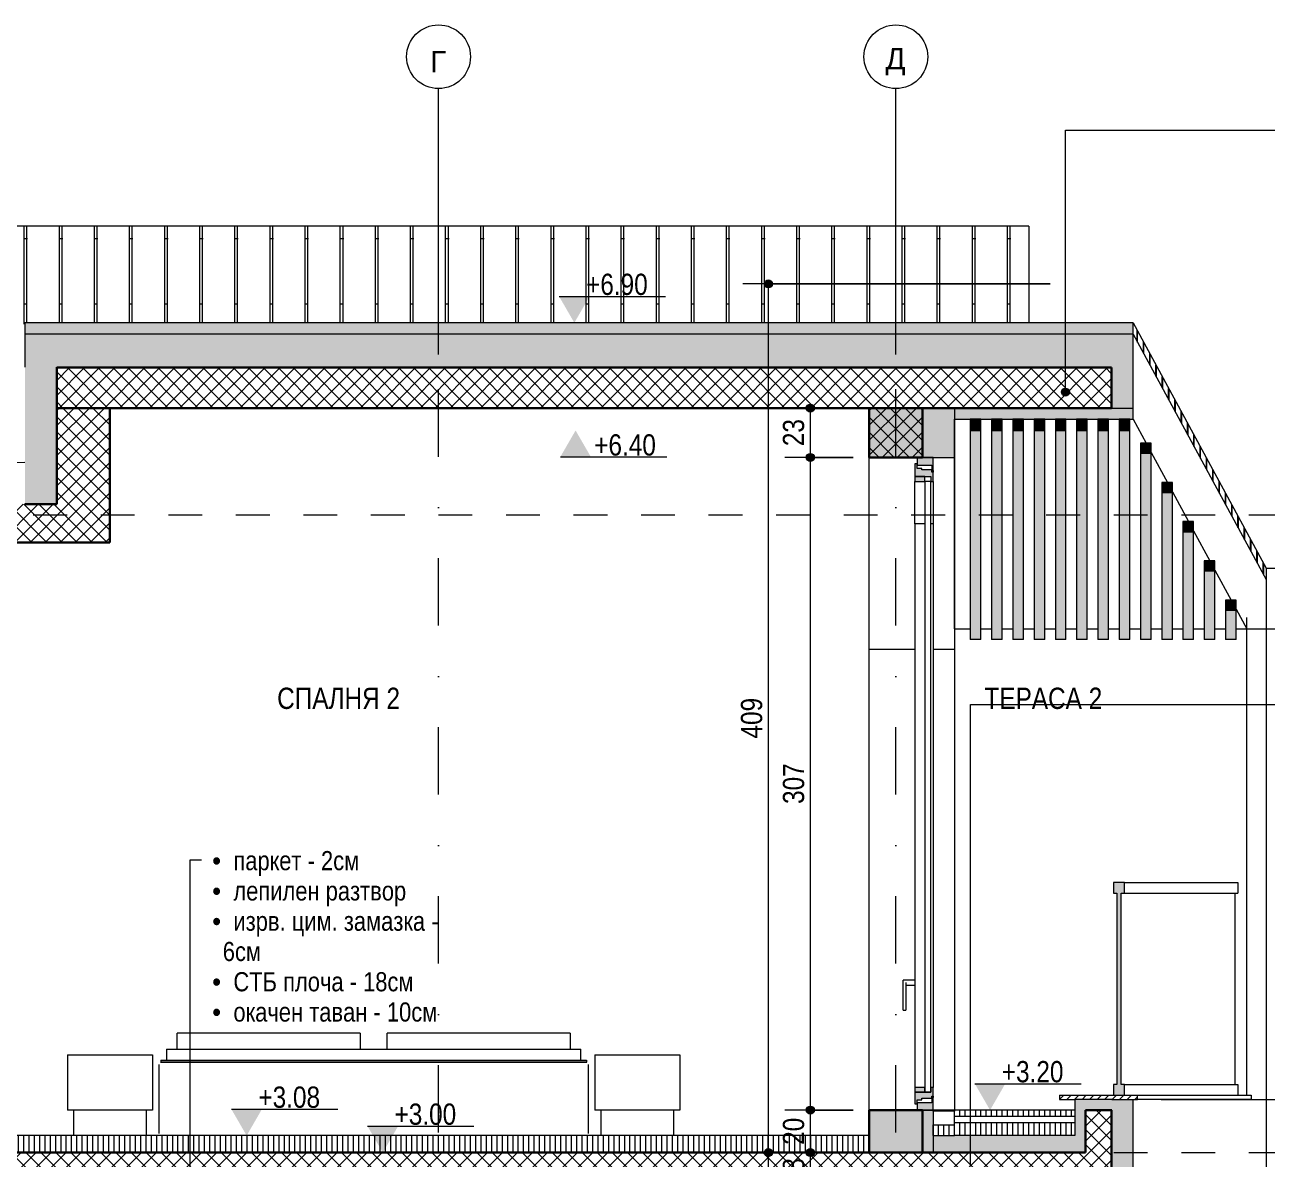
# Model space of a CAD drawing. Header units: centimetres. Extents: x -1370 to 284, y -187 to 830.
# Drawn here: x -644 to -60, y 297 to 830 of the extents above; entities that cross this region are included whole.
import ezdxf

# ---------------------------------------------------------------- set-up
doc = ezdxf.new("R2010")
doc.units = ezdxf.units.CM
doc.linetypes.add('Dash', pattern=[31.75, 15.875, -15.875])
doc.linetypes.add('Dash dot', pattern=[79.375, 31.75, -23.8125, 0, -23.8125])
for name, color, linetype, lineweight in [('A-ANNO-DIMS', 7, 'Continuous', 9), ('A-ANNO-DIMS-50', 7, 'Continuous', 9), ('A-ANNO-NOTE', 7, 'Continuous', 9), ('A-AREA-IDEN', 7, 'Continuous', 9), ('A-DETL-GENF', 7, 'Continuous', 9), ('A-DETL-MBND', 7, 'Continuous', 9), ('A-FLOR-FNSH', 7, 'Continuous', 9), ('A-FLOR-HRAL', 7, 'Continuous', 9), ('A-FLOR-LEVL', 7, 'Continuous', 9), ('A-FLOR-MCUT', 7, 'Continuous', 9), ('A-FLOR-PATT', 7, 'Continuous', 9), ('A-GLAZ', 7, 'Continuous', 5), ('A-GLAZ-CWMG', 7, 'Continuous', 9), ('A-ROOF', 7, 'Continuous', 9), ('A-ROOF-FNSH', 7, 'Continuous', 9), ('A-ROOF-PATT', 7, 'Continuous', 9), ('A-WALL', 7, 'Continuous', 9), ('A-WALL-PATT', 7, 'Continuous', 9), ('G-ANNO-DIMS', 7, 'Continuous', 9), ('G-ANNO-TEXT', 7, 'Continuous', 9), ('I-FURN', 7, 'Continuous', 9), ('P-PIPE', 7, 'Continuous', 9), ('S-BEAM', 7, 'Continuous', 9), ('S-GRID', 7, 'Continuous', 9), ('S-GRID-IDEN', 7, 'Continuous', 9)]:
    doc.layers.add(name, color=color, linetype=linetype, lineweight=lineweight)
doc.layers.add('A-DETL', color=7, linetype='Continuous', lineweight=9, true_color=0x008000)
doc.styles.add('Arial', font='arial.ttf', dxfattribs={"height": 10})
doc.styles.add('Arial Narrow', font='ARIALN.TTF', dxfattribs={"height": 10})
doc.styles.add('Arial Narrow_1', font='ARIALN.TTF', dxfattribs={"height": 10})
doc.styles.add('Arial Narrow_2', font='ARIALN.TTF', dxfattribs={"height": 9})
doc.dimstyles.new('TEC_DIM', dxfattribs={"dimscale": 30.48, "dimtxt": 10.23431, "dimasz": 0.492126, "dimexe": 0.393701, "dimexo": 0.246063, "dimgap": 0, "dimtad": 1, "dimdec": 0, "dimzin": 0, "dimdsep": 46, "dimtxsty": 'Arial Narrow_1', "dimblk1": 'DOTSMALL', "dimblk2": 'DOTSMALL', "dimsah": 1, "dimcen": 0.09, "dimazin": 0, "dimtfac": 1, "dimtdec": 4, "dimtix": 1, "dimtmove": 0, "dimatfit": 3, "dimfxl": 1, "dimtvp": 1, "dimtolj": 1, "dimtzin": 0, "dimarcsym": 2})
pattern_1 = [(270, (-151.565, 320), (2.5, 2e-16), [])]
pattern_2 = [(45, (-668.992, 332.896), (-3.535534, 3.535534), []), (135, (-668.992, 332.896), (-3.535534, -3.535534), [])]

# ---------------------------------------------------------------- blocks, each defined once
blk = doc.blocks.new('Rectangular Mullion - TEC_LAMEL-1912997-В-В')
at = {"layer": 'A-GLAZ-CWMG', "true_color": 0xefece8}
for points in [[(-74.1, 555.19), (-74.1, 559.93), (-79.1, 559.93), (-79.1, 555.19), (-76.06, 555.19)], [(-79.1, 541.36), (-74.1, 541.36), (-74.1, 555.19), (-79.1, 555.19), (-79.1, 547.72)]]:
    blk.add_hatch(color=7, dxfattribs=at).paths.add_polyline_path(points)
at = {"layer": 'A-GLAZ-CWMG', "color": 253, "true_color": 0xaaaaaa}
for p, q in [((-74.1, 559.93), (-79.1, 559.93)), ((-79.1, 559.93), (-79.1, 555.19)), ((-79.1, 555.19), (-74.1, 555.19)), ((-79.1, 555.19), (-79.1, 541.36)), ((-74.1, 555.19), (-74.1, 559.93)), ((-74.1, 541.36), (-74.1, 555.19)), ((-74.1, 541.36), (-79.1, 541.36))]:
    blk.add_line(p, q, dxfattribs=at)
blk = doc.blocks.new('Rectangular Mullion - TEC_LAMEL-1912998-В-В')
at = {"layer": 'A-GLAZ-CWMG', "true_color": 0xefece8}
for points in [[(-86.74, 573.62), (-84.1, 573.62), (-84.1, 578.36), (-89.1, 578.36), (-89.1, 573.62)], [(-84.1, 541.36), (-84.1, 573.62), (-89.1, 573.62), (-89.1, 541.36)]]:
    blk.add_hatch(color=7, dxfattribs=at).paths.add_polyline_path(points)
at = {"layer": 'A-GLAZ-CWMG', "color": 253, "true_color": 0xaaaaaa}
for p, q in [((-84.1, 578.36), (-89.1, 578.36)), ((-89.1, 578.36), (-89.1, 573.62)), ((-84.1, 573.62), (-84.1, 578.36)), ((-89.1, 573.62), (-84.1, 573.62)), ((-89.1, 573.62), (-89.1, 541.36)), ((-84.1, 541.36), (-84.1, 573.62)), ((-84.1, 541.36), (-89.1, 541.36))]:
    blk.add_line(p, q, dxfattribs=at)
blk = doc.blocks.new('Rectangular Mullion - TEC_LAMEL-1912999-В-В')
at = {"layer": 'A-GLAZ-CWMG', "true_color": 0xefece8}
for points in [[(-96.74, 592.06), (-94.1, 592.06), (-94.1, 596.8), (-99.1, 596.8), (-99.1, 592.06)], [(-99.1, 541.36), (-94.1, 541.36), (-94.1, 592.06), (-99.1, 592.06), (-99.1, 547.72)]]:
    blk.add_hatch(color=7, dxfattribs=at).paths.add_polyline_path(points)
at = {"layer": 'A-GLAZ-CWMG', "color": 253, "true_color": 0xaaaaaa}
for p, q in [((-94.1, 596.8), (-99.1, 596.8)), ((-99.1, 596.8), (-99.1, 592.06)), ((-94.1, 592.06), (-94.1, 596.8)), ((-99.1, 592.06), (-94.1, 592.06)), ((-99.1, 592.06), (-99.1, 541.36)), ((-94.1, 541.36), (-94.1, 592.06)), ((-94.1, 541.36), (-99.1, 541.36))]:
    blk.add_line(p, q, dxfattribs=at)
blk = doc.blocks.new('Rectangular Mullion - TEC_LAMEL-1913000-В-В')
at = {"layer": 'A-GLAZ-CWMG', "true_color": 0xefece8}
for points in [[(-106.74, 610.5), (-104.1, 610.5), (-104.1, 615.24), (-109.1, 615.24), (-109.1, 610.5)], [(-104.1, 541.36), (-104.1, 610.5), (-109.1, 610.5), (-109.1, 541.36)]]:
    blk.add_hatch(color=7, dxfattribs=at).paths.add_polyline_path(points)
at = {"layer": 'A-GLAZ-CWMG', "color": 253, "true_color": 0xaaaaaa}
for p, q in [((-104.1, 615.24), (-109.1, 615.24)), ((-109.1, 615.24), (-109.1, 610.5)), ((-104.1, 610.5), (-104.1, 615.24)), ((-109.1, 610.5), (-104.1, 610.5)), ((-109.1, 610.5), (-109.1, 541.36)), ((-104.1, 541.36), (-104.1, 610.5)), ((-104.1, 541.36), (-109.1, 541.36))]:
    blk.add_line(p, q, dxfattribs=at)
blk = doc.blocks.new('Rectangular Mullion - TEC_LAMEL-1913001-В-В')
at = {"layer": 'A-GLAZ-CWMG', "true_color": 0xefece8}
for points in [[(-116.74, 628.94), (-114.1, 628.94), (-114.1, 633.68), (-119.1, 633.68), (-119.1, 628.94)], [(-114.1, 541.36), (-114.1, 628.94), (-119.1, 628.94), (-119.1, 541.36)]]:
    blk.add_hatch(color=7, dxfattribs=at).paths.add_polyline_path(points)
at = {"layer": 'A-GLAZ-CWMG', "color": 253, "true_color": 0xaaaaaa}
for p, q in [((-114.1, 633.68), (-119.1, 633.68)), ((-119.1, 633.68), (-119.1, 628.94)), ((-114.1, 628.94), (-114.1, 633.68)), ((-119.1, 628.94), (-114.1, 628.94)), ((-119.1, 628.94), (-119.1, 541.36)), ((-114.1, 541.36), (-114.1, 628.94)), ((-114.1, 541.36), (-119.1, 541.36))]:
    blk.add_line(p, q, dxfattribs=at)
blk = doc.blocks.new('Rectangular Mullion - TEC_LAMEL-1913002-В-В')
at = {"layer": 'A-GLAZ-CWMG', "true_color": 0xe9e5e0}
blk.add_hatch(color=254, dxfattribs=at).paths.add_polyline_path([(-124.1, 639.69), (-124.1, 644.97), (-129.1, 644.97), (-129.1, 639.69), (-127.44, 639.69)])
at = {"layer": 'A-GLAZ-CWMG', "true_color": 0xefece8}
blk.add_hatch(color=7, dxfattribs=at).paths.add_polyline_path([(-127.44, 541.36), (-124.1, 541.36), (-124.1, 639.69), (-129.1, 639.69), (-129.1, 541.36)])
at = {"layer": 'A-GLAZ-CWMG', "color": 253, "lineweight": 15, "true_color": 0xaaaaaa}
for p, q in [((-124.1, 644.97), (-129.1, 644.97)), ((-129.1, 644.97), (-129.1, 639.69)), ((-124.1, 639.69), (-124.1, 644.97)), ((-129.1, 639.69), (-124.1, 639.69))]:
    blk.add_line(p, q, dxfattribs=at)
at = {"layer": 'A-GLAZ-CWMG', "color": 253, "true_color": 0xaaaaaa}
for p, q in [((-129.1, 639.69), (-129.1, 541.36)), ((-124.1, 541.36), (-124.1, 639.69)), ((-124.1, 541.36), (-129.1, 541.36))]:
    blk.add_line(p, q, dxfattribs=at)
blk = doc.blocks.new('Rectangular Mullion - TEC_LAMEL-1913003-В-В')
at = {"layer": 'A-GLAZ-CWMG', "true_color": 0xe9e5e0}
blk.add_hatch(color=254, dxfattribs=at).paths.add_polyline_path([(-134.1, 639.69), (-134.1, 644.97), (-139.1, 644.97), (-139.1, 639.69)])
at = {"layer": 'A-GLAZ-CWMG', "true_color": 0xefece8}
blk.add_hatch(color=7, dxfattribs=at).paths.add_polyline_path([(-134.1, 541.36), (-134.1, 639.69), (-139.1, 639.69), (-139.1, 541.36)])
at = {"layer": 'A-GLAZ-CWMG', "color": 253, "lineweight": 15, "true_color": 0xaaaaaa}
for p, q in [((-134.1, 644.97), (-139.1, 644.97)), ((-139.1, 644.97), (-139.1, 639.69)), ((-134.1, 639.69), (-134.1, 644.97)), ((-139.1, 639.69), (-134.1, 639.69))]:
    blk.add_line(p, q, dxfattribs=at)
at = {"layer": 'A-GLAZ-CWMG', "color": 253, "true_color": 0xaaaaaa}
for p, q in [((-139.1, 639.69), (-139.1, 541.36)), ((-134.1, 541.36), (-134.1, 639.69)), ((-134.1, 541.36), (-139.1, 541.36))]:
    blk.add_line(p, q, dxfattribs=at)
blk = doc.blocks.new('Rectangular Mullion - TEC_LAMEL-2472032-В-В')
at = {"layer": 'A-GLAZ-CWMG', "true_color": 0xe9e5e0}
blk.add_hatch(color=254, dxfattribs=at).paths.add_polyline_path([(-144.1, 639.69), (-144.1, 644.97), (-149.1, 644.97), (-149.1, 639.69)])
at = {"layer": 'A-GLAZ-CWMG', "true_color": 0xefece8}
blk.add_hatch(color=7, dxfattribs=at).paths.add_polyline_path([(-144.1, 541.36), (-144.1, 639.69), (-149.1, 639.69), (-149.1, 541.36)])
at = {"layer": 'A-GLAZ-CWMG', "color": 253, "lineweight": 15, "true_color": 0xaaaaaa}
for p, q in [((-144.1, 644.97), (-149.1, 644.97)), ((-149.1, 644.97), (-149.1, 639.69)), ((-144.1, 639.69), (-144.1, 644.97)), ((-149.1, 639.69), (-144.1, 639.69))]:
    blk.add_line(p, q, dxfattribs=at)
at = {"layer": 'A-GLAZ-CWMG', "color": 253, "true_color": 0xaaaaaa}
for p, q in [((-149.1, 639.69), (-149.1, 541.36)), ((-144.1, 541.36), (-144.1, 639.69)), ((-144.1, 541.36), (-149.1, 541.36))]:
    blk.add_line(p, q, dxfattribs=at)
blk = doc.blocks.new('TRIPLE - OK_F_OF - T - 18_60-2419604-В-В')
at = {"layer": 'A-GLAZ', "true_color": 0xc0c0c0}
h = blk.add_hatch(color=9, dxfattribs=at)
h.paths.add_polyline_path([(-224.09, 320), (-216.59, 320), (-216.59, 325.9), (-217.14, 325.9), (-217.14, 323.4), (-224.09, 323.4)])
h.paths.add_polyline_path([(-216.59, 620.81), (-216.59, 627.03), (-224.09, 627.03), (-224.09, 623.44), (-217.14, 623.44), (-217.14, 620.81)])
h = blk.add_hatch(color=9, dxfattribs=at)
h.paths.add_polyline_path([(-224.09, 322.9), (-224.09, 324.9), (-221.91, 324.9), (-221.91, 325.62), (-217.14, 325.62), (-217.14, 326.6), (-216.59, 326.6), (-216.59, 330.7), (-217.69, 330.7), (-217.69, 328.5), (-225.09, 328.5), (-225.09, 322.9)])
h.paths.add_polyline_path([(-217.69, 615.74), (-216.59, 615.74), (-216.59, 620.07), (-217.14, 620.07), (-217.14, 621.1), (-221.91, 621.1), (-221.91, 621.86), (-224.09, 621.86), (-224.09, 623.97), (-225.09, 623.97), (-225.09, 618.06), (-217.69, 618.06)])
h = blk.add_hatch(color=9, dxfattribs=at)
h.paths.add_polyline_path([(-225.09, 328.5), (-220.49, 328.5), (-220.49, 330.7), (-225.09, 330.7)])
h.paths.add_polyline_path([(-225.09, 615.74), (-220.49, 615.74), (-220.49, 618.06), (-225.09, 618.06)])
at = {"layer": 'A-GLAZ'}
for p, q in [((-224.09, 627.03), (-224.09, 623.44)), ((-216.59, 627.03), (-224.09, 627.03)), ((-216.59, 620.81), (-216.59, 627.03)), ((-225.09, 623.97), (-225.09, 618.06)), ((-224.09, 623.97), (-225.09, 623.97)), ((-224.09, 621.86), (-224.09, 623.97)), ((-224.09, 623.44), (-217.14, 623.44)), ((-221.91, 621.86), (-224.09, 621.86)), ((-221.91, 621.1), (-221.91, 621.86)), ((-217.14, 621.1), (-221.91, 621.1)), ((-217.14, 623.44), (-217.14, 620.81)), ((-217.14, 620.07), (-217.14, 621.1)), ((-217.14, 620.81), (-216.59, 620.81)), ((-216.59, 620.07), (-217.14, 620.07)), ((-216.59, 620.81), (-216.59, 620.07)), ((-216.59, 615.74), (-216.59, 620.07)), ((-220.49, 618.06), (-225.09, 618.06)), ((-225.09, 618.06), (-225.09, 615.74)), ((-225.09, 618.06), (-217.69, 618.06)), ((-225.09, 615.74), (-220.49, 615.74)), ((-225.09, 595.75), (-225.09, 615.74)), ((-220.49, 615.74), (-220.49, 618.06)), ((-217.69, 615.74), (-220.49, 615.74)), ((-220.49, 615.74), (-220.49, 328.5)), ((-217.69, 618.06), (-217.69, 615.74)), ((-217.69, 328.5), (-217.69, 615.74)), ((-217.69, 615.74), (-216.59, 615.74)), ((-216.59, 615.74), (-216.59, 595.75)), ((-225.09, 595.75), (-225.09, 330.7)), ((-220.49, 595.75), (-225.09, 595.75)), ((-216.59, 595.75), (-217.69, 595.75)), ((-216.59, 595.75), (-216.59, 330.7)), ((-229.44, 381.2), (-230.69, 381.2)), ((-230.69, 380), (-230.69, 381.2)), ((-230.69, 367.83), (-230.69, 380)), ((-225.09, 381.2), (-229.44, 381.2)), ((-229.44, 380), (-229.44, 367.83)), ((-229.44, 378.8), (-225.09, 378.8)), ((-230.69, 367.04), (-229.44, 367.04)), ((-220.49, 330.7), (-225.09, 330.7)), ((-225.09, 330.7), (-225.09, 328.5)), ((-225.09, 328.5), (-220.49, 328.5)), ((-225.09, 328.5), (-225.09, 322.9)), ((-217.69, 328.5), (-225.09, 328.5)), ((-220.49, 328.5), (-220.49, 330.7)), ((-220.49, 328.5), (-217.69, 328.5)), ((-216.59, 330.7), (-217.69, 330.7)), ((-217.69, 330.7), (-217.69, 328.5)), ((-216.59, 326.6), (-216.59, 330.7)), ((-225.09, 322.9), (-224.09, 322.9)), ((-224.09, 322.9), (-224.09, 324.9)), ((-224.09, 324.9), (-221.91, 324.9)), ((-224.09, 323.4), (-224.09, 320)), ((-217.14, 323.4), (-224.09, 323.4)), ((-221.91, 324.9), (-221.91, 325.62)), ((-221.91, 325.62), (-217.14, 325.62)), ((-217.14, 325.62), (-217.14, 326.6)), ((-217.14, 326.6), (-216.59, 326.6)), ((-216.59, 325.9), (-217.14, 325.9)), ((-217.14, 325.9), (-217.14, 323.4)), ((-216.59, 326.6), (-216.59, 325.9)), ((-216.59, 320), (-216.59, 325.9)), ((-224.09, 320), (-216.59, 320))]:
    blk.add_line(p, q, dxfattribs=at)
at = {"layer": 'A-GLAZ', "flags": 128}
for points in [[(-230.69, 367.04), (-230.69, 367.06), (-230.69, 367.1), (-230.69, 367.18), (-230.69, 367.27), (-230.69, 367.39), (-230.69, 367.53), (-230.69, 367.68), (-230.69, 367.83)], [(-229.44, 367.83), (-229.44, 367.68), (-229.44, 367.53), (-229.44, 367.39), (-229.44, 367.27), (-229.44, 367.18), (-229.44, 367.1), (-229.44, 367.06), (-229.44, 367.04)]]:
    blk.add_lwpolyline(points, dxfattribs=at)
blk = doc.blocks.new('ЛЕГЛО - ДВОЙНО - 200x200cm-2336733-В-В')
at = {"layer": 'I-FURN', "color": 253, "true_color": 0xaaaaaa}
for p, q in [((-485.94, 356.26), (-571.97, 356.26)), ((-571.97, 353.72), (-571.97, 356.26)), ((-571.97, 351.18), (-571.97, 353.72)), ((-571.97, 348.64), (-571.97, 351.18)), ((-485.94, 356.26), (-485.94, 353.72)), ((-485.94, 353.72), (-485.94, 351.18)), ((-485.94, 351.18), (-485.94, 348.64)), ((-387.21, 356.26), (-473.24, 356.26)), ((-473.24, 353.72), (-473.24, 356.26)), ((-473.24, 351.18), (-473.24, 353.72)), ((-473.24, 348.64), (-473.24, 351.18)), ((-387.21, 356.26), (-387.21, 353.72)), ((-387.21, 353.72), (-387.21, 351.18)), ((-387.21, 351.18), (-387.21, 348.64)), ((-623.59, 346), (-583.59, 346)), ((-623.59, 346), (-623.59, 320)), ((-583.59, 346), (-583.59, 320)), ((-577.05, 348.64), (-577.05, 343.56)), ((-577.05, 348.64), (-574.51, 348.64)), ((-574.51, 348.64), (-384.67, 348.64)), ((-384.67, 348.64), (-382.13, 348.64)), ((-382.13, 343.56), (-382.13, 348.64)), ((-375.59, 346), (-335.59, 346)), ((-375.59, 346), (-375.59, 320)), ((-335.59, 346), (-335.59, 320)), ((-579.59, 343.56), (-379.59, 343.56)), ((-579.59, 343.56), (-579.59, 342.5)), ((-379.59, 343.56), (-379.59, 342.5)), ((-583.59, 320), (-623.59, 320)), ((-620.59, 308), (-620.59, 320)), ((-586.59, 320), (-586.59, 308)), ((-335.59, 320), (-375.59, 320)), ((-372.59, 308), (-372.59, 320)), ((-338.59, 320), (-338.59, 308))]:
    blk.add_line(p, q, dxfattribs=at)
blk = doc.blocks.new('SOFA-BEDROOM - 1000 x 1000-2337895-В-В')
at = {"layer": 'I-FURN', "color": 253, "true_color": 0xaaaaaa}
for p, q in [((-580.59, 341.5), (-580.59, 309)), ((-579.59, 342.5), (-579.59, 342.31)), ((-579.59, 342.5), (-578.12, 342.5)), ((-381.06, 342.5), (-578.12, 342.5)), ((-381.06, 342.5), (-578.12, 342.5)), ((-578.12, 342.5), (-381.06, 342.5)), ((-381.06, 342.5), (-379.59, 342.5)), ((-379.59, 342.27), (-379.59, 342.5)), ((-378.59, 309), (-378.59, 341.5)), ((-579.59, 308.23), (-579.59, 308)), ((-379.59, 308), (-379.59, 308.19))]:
    blk.add_line(p, q, dxfattribs=at)
at = {"layer": 'I-FURN', "color": 253, "true_color": 0xaaaaaa, "flags": 128}
for points in [[(-578.12, 342.5), (-578.18, 342.5), (-578.23, 342.5), (-578.29, 342.5), (-578.35, 342.5), (-578.41, 342.5), (-578.47, 342.5), (-578.52, 342.5), (-578.58, 342.5), (-578.64, 342.5), (-578.69, 342.5), (-578.74, 342.5), (-578.8, 342.5), (-578.85, 342.5), (-578.9, 342.5), (-578.95, 342.5), (-578.99, 342.5), (-579.04, 342.5), (-579.09, 342.5), (-579.13, 342.5), (-579.17, 342.5), (-579.21, 342.5), (-579.25, 342.5), (-579.29, 342.5), (-579.32, 342.5), (-579.35, 342.5), (-579.38, 342.5), (-579.41, 342.5), (-579.44, 342.5), (-579.46, 342.5), (-579.49, 342.5), (-579.51, 342.5), (-579.53, 342.5), (-579.54, 342.5), (-579.55, 342.5), (-579.57, 342.5), (-579.57, 342.5), (-579.58, 342.5), (-579.58, 342.5), (-579.59, 342.5)], [(-379.59, 342.5), (-379.59, 342.5), (-379.59, 342.5), (-379.6, 342.5), (-379.61, 342.5), (-379.62, 342.5), (-379.63, 342.5), (-379.64, 342.5), (-379.66, 342.5), (-379.68, 342.5), (-379.7, 342.5), (-379.73, 342.5), (-379.75, 342.5), (-379.78, 342.5), (-379.81, 342.5), (-379.84, 342.5), (-379.88, 342.5), (-379.91, 342.5), (-379.95, 342.5), (-379.99, 342.5), (-380.03, 342.5), (-380.08, 342.5), (-380.12, 342.5), (-380.17, 342.5), (-380.21, 342.5), (-380.26, 342.5), (-380.31, 342.5), (-380.36, 342.5), (-380.42, 342.5), (-380.47, 342.5), (-380.52, 342.5), (-380.58, 342.5), (-380.63, 342.5), (-380.69, 342.5), (-380.75, 342.5), (-380.81, 342.5), (-380.86, 342.5), (-380.92, 342.5), (-380.98, 342.5), (-381.04, 342.5), (-381.06, 342.5)]]:
    blk.add_lwpolyline(points, dxfattribs=at)
blk = doc.blocks.new('Structural Framing 11 - Structural Framing 11-2377142-В-В')
at = {"layer": 'S-BEAM'}
h = blk.add_hatch(dxfattribs=at)
h.set_pattern_fill('FP2_34', color=256, style=0, pattern_type=2)
h.set_pattern_definition(pattern_2)
h.paths.add_polyline_path([(-603.59, 605), (-603.59, 650.25), (-628.59, 650.25), (-628.59, 605), (-615.52, 605)])
at = {"layer": 'S-BEAM', "lineweight": 30}
for p, q in [((-603.59, 650.25), (-628.59, 650.25)), ((-603.59, 605), (-603.59, 650.25))]:
    blk.add_line(p, q, dxfattribs=at)
blk = doc.blocks.new('Entwässerungsrinne Fahrweg - 300 -10-2454089-В-В')
at = {"layer": 'P-PIPE'}
h = blk.add_hatch(dxfattribs=at)
h.set_pattern_fill('FP2_38', color=256, style=0, pattern_type=2)
h.set_pattern_definition([(90, (-668.992, 332.896), (-2.5, 2e-16), [])])
h.paths.add_polyline_path([(-206.59, 319.5), (-206.59, 320), (-216.59, 320), (-216.59, 319.5)])
for p, q in [((-216.59, 320), (-206.59, 320)), ((-216.59, 319.5), (-216.59, 320)), ((-206.59, 320), (-216.59, 320)), ((-216.59, 320), (-216.59, 313)), ((-206.59, 319.5), (-216.59, 319.5)), ((-206.59, 320), (-206.59, 319.5)), ((-206.59, 313), (-206.59, 320)), ((-216.59, 313), (-206.59, 313))]:
    blk.add_line(p, q, dxfattribs=at)
blk = doc.blocks.new('Railing - Railing-2498288-В-В')
at = {"layer": 'A-FLOR-HRAL', "true_color": 0xc0c0c0}
blk.add_hatch(color=9, dxfattribs=at).paths.add_polyline_path([(-131.72, 327), (-126.64, 327), (-126.64, 332), (-128.17, 332), (-128.17, 422), (-126.64, 422), (-126.64, 427), (-131.72, 427), (-131.72, 422), (-130.2, 422), (-130.2, 332), (-131.72, 332)])
at = {"layer": 'A-FLOR-HRAL'}
for p, q in [((-131.72, 427), (-131.72, 422)), ((-126.64, 427), (-131.72, 427)), ((-126.64, 422), (-126.64, 427)), ((-126.64, 427), (-73.33, 427)), ((-73.33, 427), (-73.33, 422)), ((-131.72, 422), (-130.2, 422)), ((-130.2, 422), (-130.2, 332)), ((-128.17, 332), (-128.17, 422)), ((-128.17, 422), (-126.64, 422)), ((-126.64, 422), (-73.33, 422)), ((-74.8, 422), (-74.8, 332)), ((-130.2, 332), (-131.72, 332)), ((-131.72, 332), (-131.72, 327)), ((-126.64, 332), (-128.17, 332)), ((-126.64, 327), (-126.64, 332)), ((-126.64, 332), (-73.33, 332)), ((-73.33, 332), (-73.33, 327)), ((-131.72, 327), (-126.64, 327))]:
    blk.add_line(p, q, dxfattribs=at)
blk = doc.blocks.new('Grid - TEC_GRID_CIRCLE-145857-В-В')
at = {"layer": 'S-GRID-IDEN'}
blk.add_circle((-234.09, 815.49), 15, dxfattribs=at)
blk = doc.blocks.new('Spot Elevations - ELEVATION_PROJECT-150941-В-В')
at = {"layer": 'A-ANNO-NOTE'}
blk.add_hatch(color=256, dxfattribs=at).paths.add_polyline_path([(-1114.25, 748.17), (-1099.94, 748.17), (-1107.09, 735.77)])
blk.add_line((-1114.25, 748.17), (-1064.25, 748.17), dxfattribs=at)
blk = doc.blocks.new('Spot Elevations - ELEVATION_PROJECT-V38-В-В')
at = {"layer": 'A-ANNO-NOTE'}
blk.add_hatch(color=256, dxfattribs=at).paths.add_polyline_path([(-861.27, 549.61), (-846.96, 549.61), (-854.12, 562)])
blk.add_line((-861.27, 549.61), (-811.27, 549.61), dxfattribs=at)
blk = doc.blocks.new('DIMBLOCK31-В-В')
at = {"layer": 'A-ANNO-DIMS-50'}
h = blk.add_hatch(color=256, dxfattribs=at)
edge = h.paths.add_edge_path()
edge.add_arc((-274.29, 300), 1.88, 0, 360)
h = blk.add_hatch(color=256, dxfattribs=at)
edge = h.paths.add_edge_path()
edge.add_arc((-274.29, 282), 1.88, 0, 360)
for p, q in [((-269.44, 300), (-286.29, 300)), ((-274.29, 282), (-274.29, 300)), ((-274.29, 300), (-269.44, 300)), ((-269.44, 282), (-286.29, 282)), ((-274.29, 282), (-269.44, 282))]:
    blk.add_line(p, q, dxfattribs=at)
for centre in [(-274.29, 300), (-274.29, 282)]:
    blk.add_circle(centre, 1.88, dxfattribs=at)
at = {"layer": 'A-ANNO-DIMS-50', "color": 0, "insert": (-287.21, 284.66), "char_height": 10, "width": 15.2053, "attachment_point": 1, "rotation": 90, "line_spacing_factor": 0.974696, "style": 'Arial Narrow_1'}
blk.add_mtext('18', dxfattribs=at)
blk = doc.blocks.new('_DotSmall')
at = {"color": 0, "linetype": 'ByBlock', "const_width": 0.5}
blk.add_lwpolyline([(-0.0625, 0, 1), (0.0625, 0, 1)], format="xyb", close=True, dxfattribs=at)
blk = doc.blocks.new('DIMBLOCK32-В-В')
at = {"layer": 'A-ANNO-DIMS-50'}
h = blk.add_hatch(color=256, dxfattribs=at)
edge = h.paths.add_edge_path()
edge.add_arc((-274.29, 320), 1.88, 0, 360)
h = blk.add_hatch(color=256, dxfattribs=at)
edge = h.paths.add_edge_path()
edge.add_arc((-274.29, 300), 1.88, 0, 360)
for p, q in [((-254.09, 320), (-286.29, 320)), ((-274.29, 300), (-274.29, 320)), ((-274.29, 320), (-254.09, 320)), ((-269.44, 300), (-286.29, 300)), ((-274.29, 300), (-269.44, 300))]:
    blk.add_line(p, q, dxfattribs=at)
for centre in [(-274.29, 320), (-274.29, 300)]:
    blk.add_circle(centre, 1.88, dxfattribs=at)
at = {"layer": 'A-ANNO-DIMS-50', "color": 0, "insert": (-287.21, 303.66), "char_height": 10, "width": 15.2053, "attachment_point": 1, "rotation": 90, "line_spacing_factor": 0.974696, "style": 'Arial Narrow_1'}
blk.add_mtext('20', dxfattribs=at)
blk = doc.blocks.new('DIMBLOCK33-В-В')
at = {"layer": 'A-ANNO-DIMS-50'}
h = blk.add_hatch(color=256, dxfattribs=at)
edge = h.paths.add_edge_path()
edge.add_arc((-274.29, 627.04), 1.88, 0, 360)
h = blk.add_hatch(color=256, dxfattribs=at)
edge = h.paths.add_edge_path()
edge.add_arc((-274.29, 320), 1.88, 0, 360)
for p, q in [((-254.09, 627.04), (-286.29, 627.04)), ((-274.29, 320), (-274.29, 627.04)), ((-274.29, 627.04), (-254.09, 627.04)), ((-254.09, 320), (-286.29, 320)), ((-274.29, 320), (-254.09, 320))]:
    blk.add_line(p, q, dxfattribs=at)
for centre in [(-274.29, 627.04), (-274.29, 320)]:
    blk.add_circle(centre, 1.88, dxfattribs=at)
at = {"layer": 'A-ANNO-DIMS-50', "color": 0, "insert": (-287.21, 464.02), "char_height": 10, "width": 22.8079, "attachment_point": 1, "rotation": 90, "line_spacing_factor": 0.974696, "style": 'Arial Narrow_1'}
blk.add_mtext('307', dxfattribs=at)
blk = doc.blocks.new('DIMBLOCK34-В-В')
at = {"layer": 'A-ANNO-DIMS-50'}
h = blk.add_hatch(color=256, dxfattribs=at)
edge = h.paths.add_edge_path()
edge.add_arc((-274.29, 650.25), 1.88, 0, 360)
h = blk.add_hatch(color=256, dxfattribs=at)
edge = h.paths.add_edge_path()
edge.add_arc((-274.29, 627.04), 1.88, 0, 360)
for p, q in [((-254.09, 650.25), (-286.29, 650.25)), ((-274.29, 627.04), (-274.29, 650.25)), ((-274.29, 650.25), (-254.09, 650.25)), ((-254.09, 627.04), (-286.29, 627.04)), ((-274.29, 627.04), (-254.09, 627.04))]:
    blk.add_line(p, q, dxfattribs=at)
for centre in [(-274.29, 650.25), (-274.29, 627.04)]:
    blk.add_circle(centre, 1.88, dxfattribs=at)
at = {"layer": 'A-ANNO-DIMS-50', "color": 0, "insert": (-287.21, 632.31), "char_height": 10, "width": 15.2053, "attachment_point": 1, "rotation": 90, "line_spacing_factor": 0.974696, "style": 'Arial Narrow_1'}
blk.add_mtext('23', dxfattribs=at)
blk = doc.blocks.new('DIMBLOCK36-В-В')
at = {"layer": 'A-ANNO-DIMS-50'}
h = blk.add_hatch(color=256, dxfattribs=at)
edge = h.paths.add_edge_path()
edge.add_arc((-294.01, 300), 1.88, 0, 360)
h = blk.add_hatch(color=256, dxfattribs=at)
edge = h.paths.add_edge_path()
edge.add_arc((-294.01, 0), 1.87, 0, 360)
for p, q in [((-289.17, 300), (-306.01, 300)), ((-294.01, 0), (-294.01, 300)), ((-294.01, 300), (-289.17, 300)), ((-289.17, 0), (-306.01, 0)), ((-294.01, 0), (-289.17, 0))]:
    blk.add_line(p, q, dxfattribs=at)
for centre, radius in [((-294.01, 300), 1.88), ((-294.01, 0), 1.87)]:
    blk.add_circle(centre, radius, dxfattribs=at)
at = {"layer": 'A-ANNO-DIMS-50', "color": 0, "insert": (-306.94, 140.5), "char_height": 10, "width": 22.8079, "attachment_point": 1, "rotation": 90, "line_spacing_factor": 0.974696, "style": 'Arial Narrow_1'}
blk.add_mtext('300', dxfattribs=at)
blk = doc.blocks.new('DIMBLOCK37-В-В')
at = {"layer": 'A-ANNO-DIMS-50'}
h = blk.add_hatch(color=256, dxfattribs=at)
edge = h.paths.add_edge_path()
edge.add_arc((-294.01, 708.61), 1.88, 0, 360)
h = blk.add_hatch(color=256, dxfattribs=at)
edge = h.paths.add_edge_path()
edge.add_arc((-294.01, 300), 1.88, 0, 360)
for p, q in [((-161.6, 708.61), (-306.01, 708.61)), ((-294.01, 300), (-294.01, 708.61)), ((-294.01, 708.61), (-161.6, 708.61)), ((-289.17, 300), (-306.01, 300)), ((-294.01, 300), (-289.17, 300))]:
    blk.add_line(p, q, dxfattribs=at)
for centre in [(-294.01, 708.61), (-294.01, 300)]:
    blk.add_circle(centre, 1.88, dxfattribs=at)
at = {"layer": 'A-ANNO-DIMS-50', "color": 0, "insert": (-306.94, 494.8), "char_height": 10, "width": 22.8079, "attachment_point": 1, "rotation": 90, "line_spacing_factor": 0.974696, "style": 'Arial Narrow_1'}
blk.add_mtext('409', dxfattribs=at)

msp = doc.modelspace()

# ---------------------------------------------------------------- hatches: boundary and pattern name
at = {"layer": 'A-DETL-GENF', "true_color": 0xffff80}
for points in [[(-628.59, 605), (-628.59, 669.47), (-643.59, 669.47), (-643.59, 605), (-641.21, 605)], [(-132.59, 320), (-132.59, 325), (-150.02, 325), (-150.02, 320), (-144.94, 320)]]:
    msp.add_hatch(color=51, dxfattribs=at).paths.add_polyline_path(points)
at = {"layer": 'A-FLOR-PATT'}
h = msp.add_hatch(dxfattribs=at)
h.set_pattern_fill('FP2_34', color=256, style=0, pattern_type=2)
h.set_pattern_definition(pattern_2)
h.paths.add_polyline_path([(-615.52, 587), (-603.59, 587), (-603.59, 605), (-926.59, 605), (-926.59, 587), (-641.21, 587)])
at = {"layer": 'A-FLOR-PATT', "true_color": 0x787878}
h = msp.add_hatch(dxfattribs=at)
h.set_pattern_fill('FP2_30', color=8, angle=-90, style=0, pattern_type=2)
h.set_pattern_definition(pattern_1)
h.paths.add_polyline_path([(-150.02, 317), (-150.02, 320), (-206.59, 320), (-206.59, 317), (-152.35, 317)])
at = {"layer": 'A-FLOR-PATT', "true_color": 0xc0c0c0}
h = msp.add_hatch(dxfattribs=at)
h.set_pattern_fill('FP2_30', color=9, angle=-90, style=0, pattern_type=2)
h.set_pattern_definition(pattern_1)
h.paths.add_polyline_path([(-216.59, 308), (-150.02, 308), (-150.02, 314), (-206.59, 314), (-206.59, 313), (-216.59, 313)])
at = {"layer": 'A-FLOR-PATT', "true_color": 0x787878}
h = msp.add_hatch(dxfattribs=at)
h.set_pattern_fill('FP2_26', color=8, angle=-90, style=0, pattern_type=2)
h.set_pattern_definition([(270, (-729.087, 308), (2.5, 2e-16), [])])
h.paths.add_polyline_path([(-246.59, 300), (-246.59, 308), (-901.59, 308), (-901.59, 300), (-255.88, 300)])
at = {"layer": 'A-FLOR-PATT', "true_color": 0xffff80}
msp.add_hatch(color=51, dxfattribs=at).paths.add_polyline_path([(-204.51, 300), (-150.02, 300), (-150.02, 308), (-216.59, 308), (-216.59, 300), (-206.59, 300)])
at = {"layer": 'A-FLOR-PATT'}
h = msp.add_hatch(dxfattribs=at)
h.set_pattern_fill('FP2_34', color=256, style=0, pattern_type=2)
h.set_pattern_definition(pattern_2)
h.paths.add_polyline_path([(-628.37, 282), (-132.74, 282), (-132.74, 300), (-1206.59, 300), (-1206.59, 282), (-641.21, 282)])
at = {"layer": 'A-ROOF-PATT', "true_color": 0x8b8b8b}
h = msp.add_hatch(dxfattribs=at)
h.set_pattern_fill('FP2_22', color=252, style=0, pattern_type=2)
h.set_pattern_definition([(0, (16.51, 600), (16.51, 30.709), [0.8382, -15.672]), (90, (0, 600), (-16.51, 30.709), [30.709, 0]), (90, (1.27, 600), (-16.51, 30.709), [30.709, 0])])
h.paths.add_polyline_path([(-743.96, 730.58), (-171.59, 730.58), (-171.59, 735.77), (-1256.59, 735.77), (-1256.59, 730.58), (-949.47, 730.58)])
at = {"layer": 'A-ROOF-PATT', "true_color": 0xc0c0c0}
msp.add_hatch(color=9, dxfattribs=at).paths.add_polyline_path([(-122.58, 685.06), (-122.58, 690.34), (-643.59, 690.34), (-643.59, 685.06), (-127.44, 685.06)])
at = {"layer": 'A-ROOF-PATT', "true_color": 0x8b8b8b}
h = msp.add_hatch(dxfattribs=at)
h.set_pattern_fill('FP2_35', color=252, style=0, pattern_type=2)
h.set_pattern_definition([(0, (104.636, 600), (2.965, 30.709), [0.1505, -2.814]), (90, (101.672, 600), (-2.965, 30.709), [30.709, 0]), (90, (101.9, 600), (-2.965, 30.709), [30.709, 0])])
h.paths.add_polyline_path([(-59.97, 569.63), (-59.97, 574.91), (-122.58, 690.34), (-122.58, 685.06), (-63.76, 576.62)])
at = {"layer": 'A-ROOF-PATT', "true_color": 0xffff80}
for points in [[(-127.44, 669.24), (-122.58, 669.24), (-122.58, 685.06), (-643.59, 685.06), (-643.59, 669.47), (-628.59, 669.47), (-628.59, 669.24), (-132.74, 669.24)], [(-122.58, 650.25), (-122.58, 669.24), (-132.74, 669.24), (-132.74, 650.25), (-127.44, 650.25)], [(-178.82, 644.97), (-122.58, 644.97), (-122.58, 650.25), (-206.57, 650.25), (-206.57, 644.97)]]:
    msp.add_hatch(color=51, dxfattribs=at).paths.add_polyline_path(points)
at = {"layer": 'A-ROOF-PATT'}
h = msp.add_hatch(dxfattribs=at)
h.set_pattern_fill('FP2_34', color=256, style=0, pattern_type=2)
h.set_pattern_definition(pattern_2)
h.paths.add_polyline_path([(-628.59, 650.25), (-132.74, 650.25), (-132.74, 669.24), (-628.59, 669.24)])
at = {"layer": 'A-WALL-PATT', "true_color": 0x8b8b8b}
h = msp.add_hatch(dxfattribs=at)
h.set_pattern_fill('FP2_33', color=252, style=0, pattern_type=2)
h.set_pattern_definition([(0, (-1238.25, 300), (16.51, 30.709), [0.8382, -15.672]), (90, (-1254.76, 300), (-16.51, 30.709), [30.709, 0]), (90, (-1253.49, 300), (-16.51, 30.709), [30.709, 0])])
h.paths.add_polyline_path([(-1256.59, 689.76), (-643.59, 689.76), (-643.59, 690.34), (-261.59, 690.34), (-261.59, 730.58), (-1256.59, 730.58), (-1256.59, 692.21)])
h = msp.add_hatch(dxfattribs=at)
h.set_pattern_fill('FP2_32', color=252, style=0, pattern_type=2)
h.set_pattern_definition([(0, (-247.65, 300), (16.51, 30.709), [0.8382, -15.672]), (90, (-264.16, 300), (-16.51, 30.709), [30.709, 0]), (90, (-262.89, 300), (-16.51, 30.709), [30.709, 0])])
h.paths.add_polyline_path([(-176.77, 690.34), (-176.59, 690.34), (-176.59, 730.58), (-261.59, 730.58), (-261.59, 690.34), (-178.82, 690.34)])
at = {"layer": 'A-WALL-PATT', "true_color": 0x808080}
h = msp.add_hatch(color=8, dxfattribs=at)
h.paths.add_polyline_path([(-246.59, 300), (-221.59, 300), (-221.59, 320), (-246.59, 320), (-246.59, 308)])
h.paths.add_polyline_path([(-246.59, 627.03), (-221.59, 627.03), (-221.59, 650.25), (-246.59, 650.25), (-246.59, 634.41)])
at = {"layer": 'A-WALL-PATT', "lineweight": 5, "true_color": 0xffff80}
h = msp.add_hatch(color=51, dxfattribs=at)
h.paths.add_polyline_path([(-216.59, 300), (-216.59, 320), (-221.59, 320), (-221.59, 300), (-217.35, 300)])
h.paths.add_polyline_path([(-221.59, 627.03), (-206.59, 627.03), (-206.59, 650.25), (-221.59, 650.25), (-221.59, 634.41)])
at = {"layer": 'A-WALL-PATT', "true_color": 0x787878}
h = msp.add_hatch(dxfattribs=at)
h.set_pattern_fill('FP2_36', color=8, style=0, pattern_type=2)
h.set_pattern_definition([(45, (-668.992, 332.896), (-1.767767, 1.767767), [])])
h.paths.add_polyline_path([(-127.44, 325), (-120.54, 325), (-120.54, 327), (-157.14, 327), (-157.14, 325), (-132.59, 325)])
at = {"layer": 'A-WALL-PATT', "lineweight": 5, "true_color": 0xffff80}
msp.add_hatch(color=51, dxfattribs=at).paths.add_polyline_path([(-132.74, 270), (-122.58, 270), (-122.58, 325), (-132.59, 325), (-132.59, 320), (-132.74, 320), (-132.74, 282)])
at = {"layer": 'A-WALL-PATT', "true_color": 0xffff80}
msp.add_hatch(color=51, dxfattribs=at).paths.add_polyline_path([(-150.02, 300), (-144.94, 300), (-144.94, 320), (-150.02, 320), (-150.02, 308)])
at = {"layer": 'G-ANNO-TEXT'}
h = msp.add_hatch(color=256, dxfattribs=at)
edge = h.paths.add_edge_path()
edge.add_arc((-154.39, 657.76), 1.88, 0, 360)
at = {"layer": 'S-BEAM'}
h = msp.add_hatch(dxfattribs=at)
h.set_pattern_fill('FP2_34', color=256, style=0, pattern_type=2)
h.set_pattern_definition(pattern_2)
h.paths.add_polyline_path([(-230.19, 627.04), (-221.59, 627.04), (-221.59, 650.25), (-246.59, 650.25), (-246.59, 627.04)])
h = msp.add_hatch(dxfattribs=at)
h.set_pattern_fill('FP2_34', color=256, style=0, pattern_type=2)
h.set_pattern_definition(pattern_2)
h.paths.add_polyline_path([(-132.74, 300), (-132.74, 320), (-144.94, 320), (-144.94, 300)])

# ---------------------------------------------------------------- linework, layer by layer
at = {"layer": 'A-DETL', "color": 7, "lineweight": 30}
for p, q in [((-628.59, 605), (-628.59, 669.47)), ((-221.59, 650.25), (-246.59, 650.25)), ((-643.59, 605), (-628.59, 605)), ((-144.94, 300), (-144.94, 320)), ((-144.94, 320), (-132.59, 320)), ((-132.74, 320), (-132.74, 300))]:
    msp.add_line(p, q, dxfattribs=at)
at = {"layer": 'A-DETL-MBND'}
for p, q in [((-157.14, 325), (-150.02, 325)), ((-132.59, 325), (-150.02, 325)), ((-150.02, 325), (-150.02, 320)), ((-132.59, 325), (-120.54, 325))]:
    msp.add_line(p, q, dxfattribs=at)
at = {"layer": 'A-FLOR-FNSH', "lineweight": 30}
for p, q in [((-603.59, 587), (-603.59, 605)), ((-721.59, 587), (-603.59, 587)), ((-246.59, 300), (-246.59, 308)), ((-144.94, 300), (-1194.59, 300)), ((-132.74, 282), (-132.74, 300))]:
    msp.add_line(p, q, dxfattribs=at)
at = {"layer": 'A-FLOR-FNSH'}
for p, q in [((-150.02, 320), (-206.59, 320)), ((-246.59, 308), (-901.59, 308)), ((-216.59, 308), (-206.59, 308))]:
    msp.add_line(p, q, dxfattribs=at)
at = {"layer": 'A-FLOR-LEVL', "linetype": 'Dash'}
for p, q in [((-1369.85, 600), (207.44, 600)), ((-1369.85, 300), (207.44, 300))]:
    msp.add_line(p, q, dxfattribs=at)
at = {"layer": 'A-FLOR-MCUT'}
for p, q in [((-150.02, 317), (-206.59, 317)), ((-150.02, 314), (-206.59, 314)), ((-150.02, 308), (-206.59, 308))]:
    msp.add_line(p, q, dxfattribs=at)
at = {"layer": 'A-ROOF'}
for p, q in [((-171.59, 735.77), (-1256.59, 735.77)), ((-171.59, 735.77), (-171.59, 730.58)), ((-122.58, 690.34), (-59.97, 574.91)), ((-122.58, 685.06), (-643.59, 685.06)), ((-643.59, 685.06), (-643.59, 669.47)), ((-122.58, 685.06), (-59.97, 569.63)), ((-122.58, 644.97), (-122.58, 685.06)), ((-132.74, 650.25), (-122.58, 650.25)), ((-206.57, 644.97), (-122.58, 644.97)), ((-206.57, 546.37), (-206.57, 644.97)), ((-122.58, 644.97), (-116.45, 633.68)), ((-114.1, 629.34), (-106.45, 615.24)), ((-104.1, 610.9), (-96.45, 596.8)), ((-94.1, 592.46), (-86.45, 578.36)), ((-84.1, 574.02), (-76.45, 559.93)), ((-59.97, 574.91), (-59.97, 553.81)), ((-74.1, 555.58), (-69.1, 546.37)), ((-69.1, 546.37), (-69.1, 551.64)), ((-206.57, 546.37), (-199.1, 546.37)), ((-194.1, 546.37), (-189.1, 546.37)), ((-184.1, 546.37), (-179.1, 546.37)), ((-174.1, 546.37), (-169.1, 546.37)), ((-164.1, 546.37), (-159.1, 546.37)), ((-154.1, 546.37), (-149.1, 546.37)), ((-144.1, 546.37), (-139.1, 546.37)), ((-134.1, 546.37), (-129.1, 546.37)), ((-124.1, 546.37), (-119.1, 546.37)), ((-114.1, 546.37), (-109.1, 546.37)), ((-104.1, 546.37), (-99.1, 546.37)), ((-94.1, 546.37), (-89.1, 546.37)), ((-84.1, 546.37), (-79.1, 546.37)), ((-74.1, 546.37), (-69.1, 546.37))]:
    msp.add_line(p, q, dxfattribs=at)
at = {"layer": 'A-ROOF', "lineweight": 30}
for p, q in [((-132.74, 669.24), (-628.59, 669.24)), ((-132.74, 650.25), (-132.74, 669.24)), ((-628.59, 650.25), (-246.59, 650.25)), ((-221.59, 650.25), (-132.74, 650.25))]:
    msp.add_line(p, q, dxfattribs=at)
at = {"layer": 'A-ROOF-FNSH'}
for p, q in [((-122.58, 690.34), (-643.59, 690.34)), ((-643.59, 690.34), (-643.59, 685.06)), ((-122.58, 685.06), (-122.58, 690.34)), ((-643.59, 624.6), (-843.7, 621.14))]:
    msp.add_line(p, q, dxfattribs=at)
at = {"layer": 'A-WALL'}
for p, q in [((-171.59, 730.58), (-171.59, 690.34)), ((-206.59, 650.25), (-206.59, 320)), ((-246.59, 320), (-246.59, 627.03)), ((-221.59, 627.03), (-206.59, 627.03)), ((-59.97, 553.81), (-59.97, 270)), ((-69.1, 327), (-69.1, 546.37)), ((-246.59, 536.84), (-225.09, 536.84)), ((-216.59, 536.84), (-206.59, 536.84)), ((-157.14, 327), (-157.14, 325)), ((-157.14, 327), (-67.05, 327)), ((-122.58, 270), (-122.58, 325)), ((-120.54, 325), (-120.54, 327)), ((-67.05, 325), (-120.54, 325)), ((-67.05, 327), (-67.05, 325)), ((-216.59, 320), (-221.59, 320)), ((-150.02, 320), (-150.02, 308)), ((-216.59, 313), (-216.59, 300))]:
    msp.add_line(p, q, dxfattribs=at)
at = {"layer": 'A-WALL', "lineweight": 30}
for p, q in [((-246.59, 650.25), (-246.59, 627.04)), ((-221.59, 650.25), (-221.59, 627.04)), ((-246.59, 627.03), (-221.59, 627.03)), ((-246.59, 320), (-246.59, 308)), ((-221.59, 320), (-246.59, 320)), ((-221.59, 320), (-221.59, 300))]:
    msp.add_line(p, q, dxfattribs=at)
at = {"layer": 'G-ANNO-DIMS'}
for p, q in [((-59.97, 574.91), (-17.68, 574.91)), ((-69.1, 546.37), (-18.61, 546.37)), ((-109.34, 325), (-16.06, 325))]:
    msp.add_line(p, q, dxfattribs=at)
at = {"layer": 'G-ANNO-TEXT'}
for p, q in [((-154.39, 780.93), (-30.32, 780.93)), ((-154.39, 657.76), (-154.39, 780.93)), ((-199.06, 510.73), (-30.32, 510.73)), ((-199.06, 293.85), (-199.06, 510.73)), ((-565.79, 437.7), (-560.54, 437.7)), ((-565.79, 273.37), (-565.79, 437.7))]:
    msp.add_line(p, q, dxfattribs=at)
msp.add_circle((-154.39, 657.76), 1.88, dxfattribs=at)
at = {"layer": 'S-BEAM', "lineweight": 30}
for p, q in [((-246.59, 650.25), (-246.59, 627.04)), ((-221.59, 627.04), (-221.59, 650.25))]:
    msp.add_line(p, q, dxfattribs=at)
at = {"layer": 'S-BEAM'}
for p, q in [((-144.94, 320), (-144.94, 300)), ((-132.74, 300), (-132.74, 320))]:
    msp.add_line(p, q, dxfattribs=at)
at = {"layer": 'S-GRID', "color": 1, "lineweight": 18, "true_color": 0xff0000}
for p, q in [((-449.09, 675.49), (-449.09, 800.49)), ((-234.09, 675.49), (-234.09, 800.49))]:
    msp.add_line(p, q, dxfattribs=at)
at = {"layer": 'S-GRID', "color": 1, "linetype": 'Dash dot', "lineweight": 18, "true_color": 0xff0000}
for p, q in [((-449.09, -87.92), (-449.09, 675.49)), ((-234.09, -87.92), (-234.09, 675.49))]:
    msp.add_line(p, q, dxfattribs=at)

# ---------------------------------------------------------------- block references
at = {"layer": 'A-FLOR-HRAL'}
msp.add_blockref('Railing - Railing-2498288-В-В', (0, 0), dxfattribs=at)
at = {"layer": 'A-GLAZ'}
msp.add_blockref('TRIPLE - OK_F_OF - T - 18_60-2419604-В-В', (0, 0), dxfattribs=at)
at = {"layer": 'A-GLAZ-CWMG', "color": 253, "true_color": 0xaaaaaa}
for name, p in [('Rectangular Mullion - TEC_LAMEL-2472032-В-В', (-50, 0)), ('Rectangular Mullion - TEC_LAMEL-2472032-В-В', (-40, 0)), ('Rectangular Mullion - TEC_LAMEL-2472032-В-В', (-30, 0)), ('Rectangular Mullion - TEC_LAMEL-2472032-В-В', (-20, 0)), ('Rectangular Mullion - TEC_LAMEL-2472032-В-В', (-10, 0)), ('Rectangular Mullion - TEC_LAMEL-2472032-В-В', (0, 0)), ('Rectangular Mullion - TEC_LAMEL-1913003-В-В', (0, 0)), ('Rectangular Mullion - TEC_LAMEL-1913002-В-В', (0, 0)), ('Rectangular Mullion - TEC_LAMEL-1913001-В-В', (0, 0)), ('Rectangular Mullion - TEC_LAMEL-1913000-В-В', (0, 0)), ('Rectangular Mullion - TEC_LAMEL-1912999-В-В', (0, 0)), ('Rectangular Mullion - TEC_LAMEL-1912998-В-В', (0, 0)), ('Rectangular Mullion - TEC_LAMEL-1912997-В-В', (0, 0))]:
    msp.add_blockref(name, p, dxfattribs=at)
at = {"layer": 'G-ANNO-DIMS'}
for name, p in [('Spot Elevations - ELEVATION_PROJECT-150941-В-В', (721.85, -45.43)), ('Spot Elevations - ELEVATION_PROJECT-V38-В-В', (469.46, 77.69)), ('Spot Elevations - ELEVATION_PROJECT-150941-В-В', (917.29, -415.77)), ('Spot Elevations - ELEVATION_PROJECT-150941-В-В', (567.79, -427.77)), ('Spot Elevations - ELEVATION_PROJECT-150941-В-В', (631.8, -435.77))]:
    msp.add_blockref(name, p, dxfattribs=at)
at = {"layer": 'I-FURN', "color": 253, "true_color": 0xaaaaaa}
for name in ['ЛЕГЛО - ДВОЙНО - 200x200cm-2336733-В-В', 'SOFA-BEDROOM - 1000 x 1000-2337895-В-В']:
    msp.add_blockref(name, (0, 0), dxfattribs=at)
at = {"layer": 'P-PIPE'}
msp.add_blockref('Entwässerungsrinne Fahrweg - 300 -10-2454089-В-В', (0, 0), dxfattribs=at)
at = {"layer": 'S-BEAM'}
msp.add_blockref('Structural Framing 11 - Structural Framing 11-2377142-В-В', (0, 0), dxfattribs=at)
at = {"layer": 'S-GRID-IDEN'}
for p in [(-215, 0), (0, 0)]:
    msp.add_blockref('Grid - TEC_GRID_CIRCLE-145857-В-В', p, dxfattribs=at)

# ---------------------------------------------------------------- texts
at = {"layer": 'A-AREA-IDEN', "char_height": 10, "attachment_point": 8, "line_spacing_factor": 0.949189, "style": 'Arial Narrow'}
for s, insert, width in [('\\pt63.5,127,190.5,254,317.5,381,444.5,508,571.5,635,698.5,762,825.5,889,952.5,1016,1079.5,1143,1206.5,1270,1333.5,1397,1460.5,1524,1587.5,1651,1714.5,1778,1841.5,1905,1968.5,2032;СПАЛНЯ 2', (-496.08, 508.57), 58.9), ('\\pt63.5,127,190.5,254,317.5,381,444.5,508,571.5,635,698.5,762,825.5,889,952.5,1016,1079.5,1143,1206.5,1270,1333.5,1397,1460.5,1524,1587.5,1651,1714.5,1778,1841.5,1905,1968.5,2032;ТЕРАСА 2', (-164.75, 508.57), 57.55)]:
    msp.add_mtext(s, dxfattribs=dict(at, insert=insert, width=width))
at = {"layer": 'G-ANNO-DIMS', "char_height": 10, "width": 34.7536, "attachment_point": 1, "line_spacing_factor": 0.974696, "style": 'Arial Narrow_1'}
for s, insert in [('+6.90', (-379.73, 713.43)), ('+6.40', (-375.9, 637.89)), ('+3.20', (-184.28, 343.09)), ('+3.08', (-533.78, 331.09)), ('+3.00', (-469.78, 323.09))]:
    msp.add_mtext(s, dxfattribs=dict(at, insert=insert))
at = {"layer": 'G-ANNO-TEXT', "insert": (-555.54, 441.85), "char_height": 9, "width": 123.927, "attachment_point": 1, "line_spacing_factor": 0.949189, "style": 'Arial Narrow_2'}
msp.add_mtext('\\pi-5.00004,l5.00004,t9.99999,15.00003,19.99998,25.00002,29.99997,35.00001,39.99996,45,50.00004,54.99999,60.00003,64.99998,70.00002,74.99997,80.00001,84.99996,90,95.00004,99.99999,105.00003,109.99998,115.00002,119.99997,125.00001,129.99996,135,140.00004,144.99999,150.00003,154.99998,160.00002;{\\fSymbol|b0|i0|c2|p18;·^I}паркет - 2см\\P{\\fSymbol|b0|i0|c2|p18;·^I}лепилен разтвор \\P{\\fSymbol|b0|i0|c2|p18;·^I}изрв. цим. замазка - \\P\\pi0,t5.00004,9.99999,15.00003,19.99998,25.00002,29.99997,35.00001,39.99996,45,50.00004,54.99999,60.00003,64.99998,70.00002,74.99997,80.00001,84.99996,90,95.00004,99.99999,105.00003,109.99998,115.00002,119.99997,125.00001,129.99996,135,140.00004,144.99999,150.00003,154.99998,160.00002;6см \\P\\pi-5.00004,t9.99999,15.00003,19.99998,25.00002,29.99997,35.00001,39.99996,45,50.00004,54.99999,60.00003,64.99998,70.00002,74.99997,80.00001,84.99996,90,95.00004,99.99999,105.00003,109.99998,115.00002,119.99997,125.00001,129.99996,135,140.00004,144.99999,150.00003,154.99998,160.00002;{\\fSymbol|b0|i0|c2|p18;·^I}СТБ плоча - 18см\\P{\\fSymbol|b0|i0|c2|p18;·^I}окачен таван - 10см', dxfattribs=at)
at = {"layer": 'S-GRID-IDEN', "char_height": 10, "attachment_point": 5, "line_spacing_factor": 0.936439, "style": 'Arial'}
for s, insert, width in [('\\pt50,100,150,200,250,300,350,400,450,500,550,600,650,700,750,800,850,900,950,1000,1050,1100,1150,1200,1250,1300,1350,1400,1450,1500,1550,1600;Г', (-449.27, 813.11), 7.95), ('\\pt50,100,150,200,250,300,350,400,450,500,550,600,650,700,750,800,850,900,950,1000,1050,1100,1150,1200,1250,1300,1350,1400,1450,1500,1550,1600;Д', (-234.27, 813.11), 9.9)]:
    msp.add_mtext(s, dxfattribs=dict(at, insert=insert, width=width))

# ---------------------------------------------------------------- dimensions: what is measured, and where the dimension line sits
at = {"layer": 'A-ANNO-DIMS'}
for base, p1, p2, override, picture, middle in [((-294.01, 708.61), (-296.67, 300), (-154.1, 708.61), {"dimpost": '<>', "dimfxl": 432.770618}, 'DIMBLOCK37-В-В', (-299.12, 504.31)), ((-274.29, 650.25), (-246.59, 627.04), (-246.59, 650.25), {"dimpost": '<>', "dimfxl": 23.209372}, 'DIMBLOCK34-В-В', (-279.4, 638.64)), ((-274.29, 627.04), (-246.59, 320), (-246.59, 627.04), {"dimpost": '<>', "dimfxl": 307.036717}, 'DIMBLOCK33-В-В', (-279.4, 473.52)), ((-274.29, 320), (-276.94, 300), (-246.59, 320), {"dimpost": '<>', "dimfxl": 36.351609}, 'DIMBLOCK32-В-В', (-279.4, 310)), ((-294.01, 300), (-296.67, 0), (-296.67, 300), {"dimpost": '<>', "dimfxl": 300}, 'DIMBLOCK36-В-В', (-299.12, 150)), ((-274.29, 300), (-276.94, 282), (-276.94, 300), {"dimpost": '<>', "dimfxl": 18}, 'DIMBLOCK31-В-В', (-279.4, 291))]:
    dim = msp.add_linear_dim(base=base, p1=p1, p2=p2, angle=90, dimstyle='TEC_DIM', override=override, dxfattribs=at)
    dim.commit()
    dim.dimension.update_dxf_attribs({"geometry": picture, "text_midpoint": middle})

doc.saveas('drawing.dxf')
